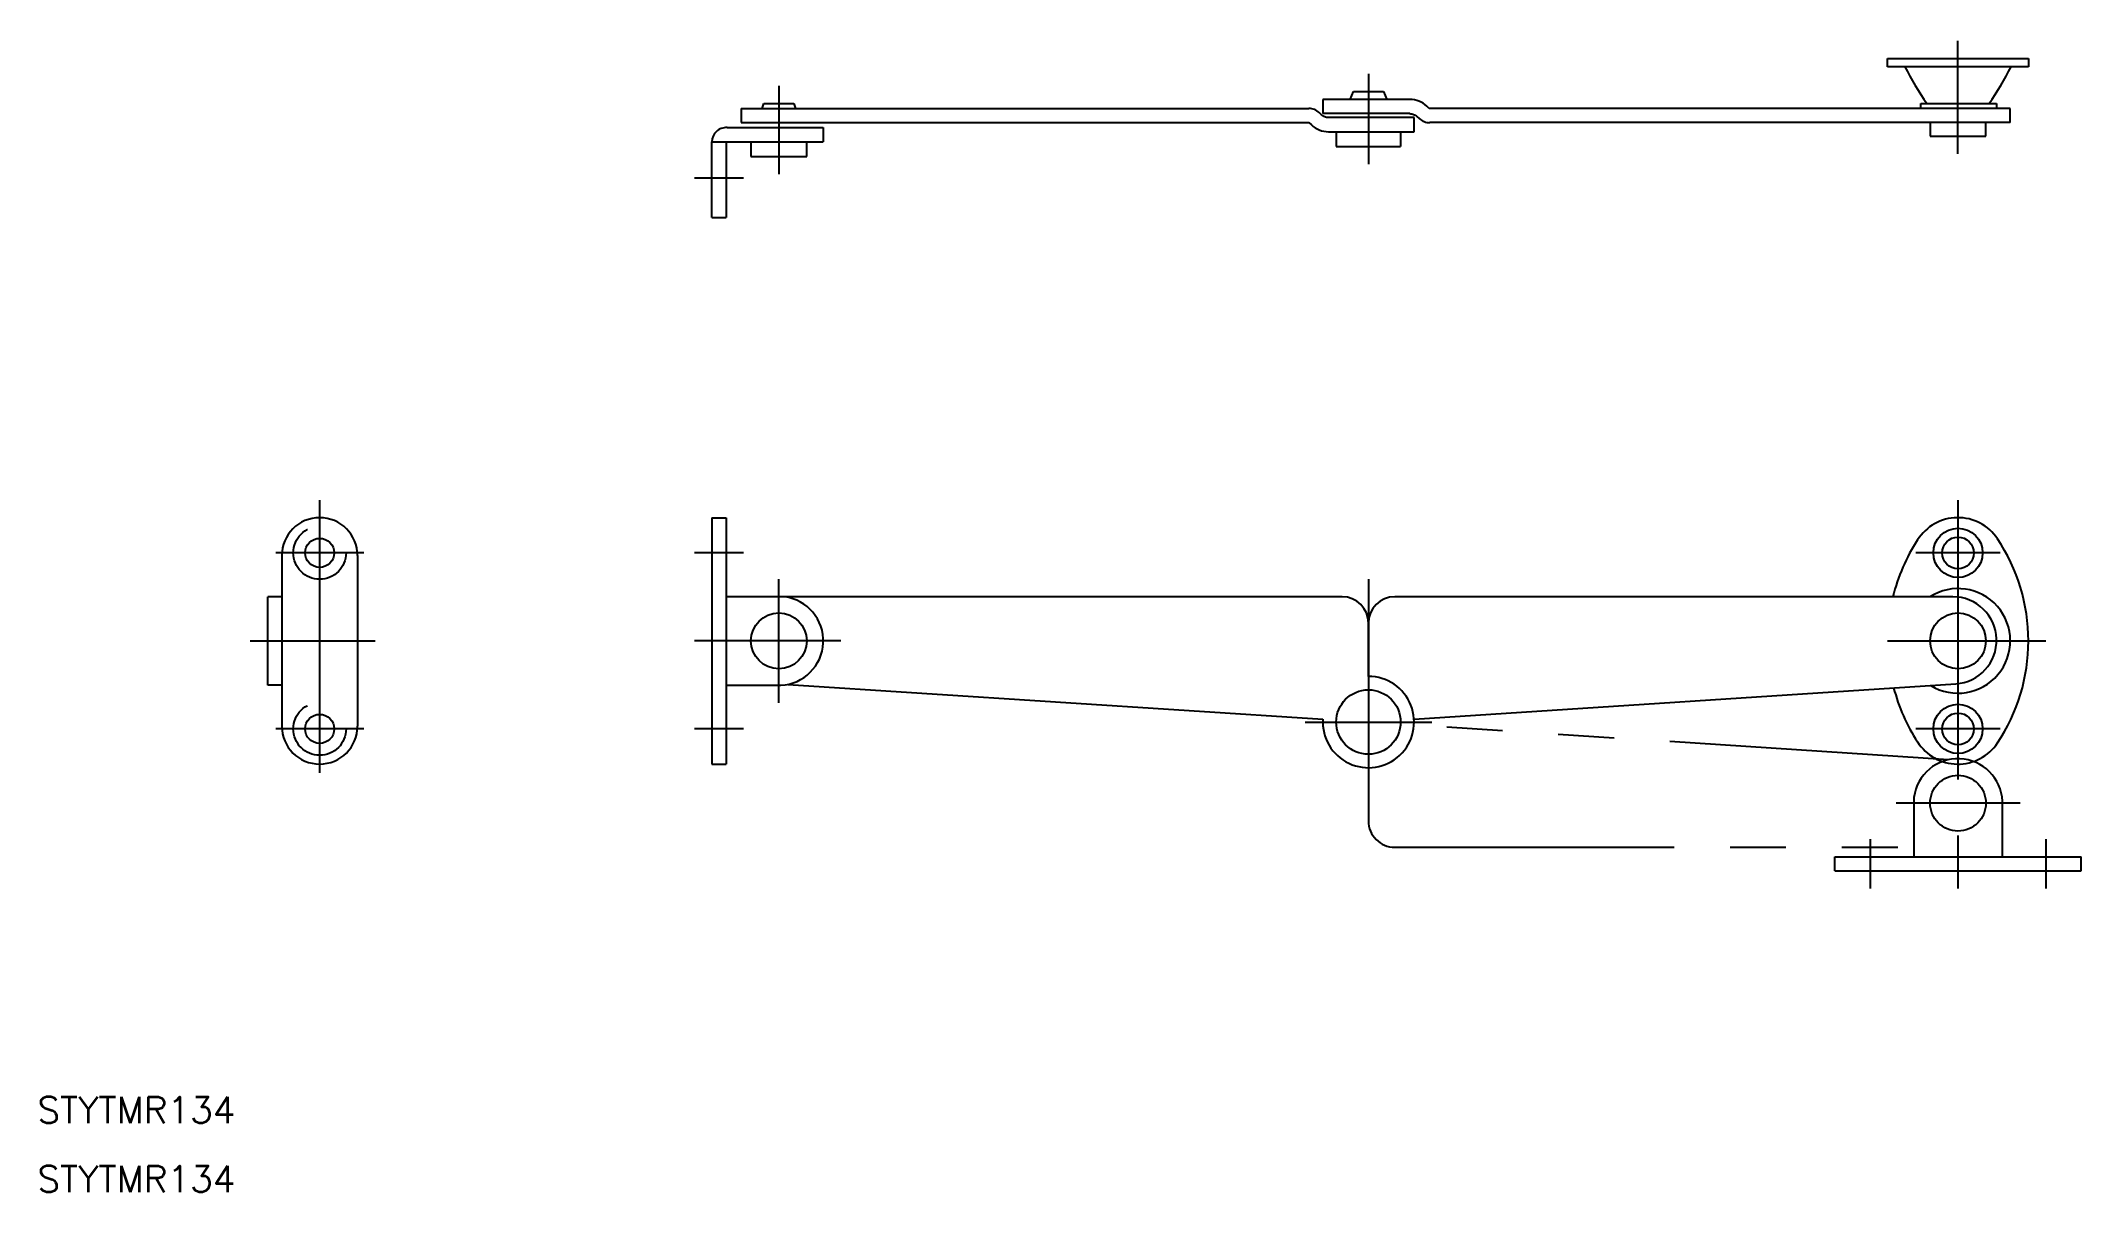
# Model space of a CAD drawing. Extents: x -226 to 6, y -63 to 68.
import ezdxf

# ---------------------------------------------------------------- set-up
doc = ezdxf.new("R2010")
doc.units = 0
for name, pattern in [('CENTER', [50.8, 31.75, -6.35, 6.35, -6.35]), ('DASHED', [19.05, 12.7, -6.35]), ('PHANTOM', [63.5, 31.75, -6.35, 6.35, -6.35, 6.35, -6.35])]:
    doc.linetypes.add(name, pattern=pattern)
doc.layers.get('0').update_dxf_attribs({"linetype": 'CONTINUOUS'})
doc.layers.add('CENTER', color=1, linetype='CENTER')
doc.styles.get("Standard").update_dxf_attribs({"font": 'txt.shx', "height": 3, "bigfont": 'bigfont.shx'})

msp = doc.modelspace()

# ---------------------------------------------------------------- linework, layer by layer
at = {"color": 7, "linetype": 'CONTINUOUS'}
for p, q in [((-16, 66.18), (0, 66.18)), ((-16, 65.24), (-16, 66.18)), ((0, 65.24), (-16, 65.24)), ((0, 66.18), (0, 65.24)), ((-146.29, 60.49), (-81.77, 60.49)), ((-146.29, 60.49), (-146.29, 58.89)), ((-143.9, 60.49), (-143.69, 61.06)), ((-143.69, 61.06), (-140.31, 61.06)), ((-140.31, 61.06), (-140.1, 60.49)), ((-81.6, 60.48), (-81.77, 60.49)), ((-81.44, 60.45), (-81.6, 60.48)), ((-81.29, 60.42), (-81.44, 60.45)), ((-81.14, 60.37), (-81.29, 60.42)), ((-80.99, 60.3), (-81.14, 60.37)), ((-80.85, 60.22), (-80.99, 60.3)), ((-70.28, 61.51), (-80.18, 61.51)), ((-80.18, 61.51), (-80.18, 59.91)), ((-77.08, 61.51), (-76.7, 62.44)), ((-76.7, 62.44), (-73.3, 62.44)), ((-73.3, 62.44), (-72.92, 61.51)), ((-68.09, 60.5), (-68.37, 60.76)), ((-68.07, 60.49), (-68.09, 60.5)), ((-68.05, 60.49), (-68.07, 60.49)), ((-2.06, 60.49), (-68.05, 60.49)), ((-12.22, 61.06), (-3.62, 61.06)), ((-12.22, 60.49), (-12.22, 61.06)), ((-3.62, 61.06), (-3.62, 60.49)), ((-2.06, 58.89), (-2.06, 60.49)), ((-147.89, 58.32), (-136.95, 58.32)), ((-146.29, 58.89), (-81.77, 58.89)), ((-136.95, 58.32), (-136.95, 56.72)), ((-81.77, 58.89), (-81.48, 58.62)), ((-80.72, 60.13), (-80.85, 60.22)), ((-80.59, 60.03), (-80.72, 60.13)), ((-80.32, 59.77), (-80.59, 60.03)), ((-80.23, 59.7), (-80.32, 59.77)), ((-80.15, 59.64), (-80.23, 59.7)), ((-70.28, 59.91), (-80.18, 59.91)), ((-80.05, 59.59), (-80.15, 59.64)), ((-79.96, 59.54), (-80.05, 59.59)), ((-79.86, 59.51), (-79.96, 59.54)), ((-79.75, 59.48), (-79.86, 59.51)), ((-79.65, 59.47), (-79.75, 59.48)), ((-79.54, 59.46), (-79.65, 59.47)), ((-69.82, 59.46), (-79.54, 59.46)), ((-70.28, 59.91), (-70.17, 59.9)), ((-70.17, 59.9), (-70.06, 59.89)), ((-70.06, 59.89), (-69.96, 59.86)), ((-69.96, 59.86), (-69.86, 59.83)), ((-69.86, 59.83), (-69.76, 59.78)), ((-69.82, 57.86), (-69.82, 59.46)), ((-69.76, 59.78), (-69.67, 59.73)), ((-69.67, 59.73), (-69.58, 59.67)), ((-69.58, 59.67), (-69.5, 59.6)), ((-69.5, 59.6), (-69.22, 59.34)), ((-69.22, 59.34), (-69.1, 59.24)), ((-69.1, 59.24), (-68.96, 59.15)), ((-68.96, 59.15), (-68.82, 59.07)), ((-68.82, 59.07), (-68.68, 59)), ((-68.68, 59), (-68.53, 58.95)), ((-68.53, 58.95), (-68.37, 58.92)), ((-68.37, 58.92), (-68.21, 58.89)), ((-68.21, 58.89), (-68.05, 58.88)), ((-2.06, 58.89), (-68.05, 58.89)), ((-11.17, 58.89), (-11.17, 57.34)), ((-4.83, 57.34), (-4.83, 58.89)), ((-149.6, 56.72), (-136.95, 56.72)), ((-149.6, 48.12), (-149.6, 56.72)), ((-148, 56.72), (-148, 48.12)), ((-145.17, 56.72), (-145.17, 55.05)), ((-138.83, 55.05), (-138.83, 56.72)), ((-79.54, 57.86), (-69.82, 57.86)), ((-78.66, 57.86), (-78.66, 56.17)), ((-78.66, 56.17), (-71.34, 56.17)), ((-71.34, 57.86), (-71.34, 56.17)), ((-11.17, 57.34), (-4.83, 57.34)), ((-145.17, 55.05), (-138.83, 55.05)), ((-149.6, 48.12), (-148, 48.12)), ((-149.6, 14), (-149.6, -14)), ((-149.6, 14), (-148, 14)), ((-148, 14), (-148, -14)), ((-198.48, 9.7), (-198.48, 5.01)), ((-189.88, 9.7), (-189.88, -9.7)), ((-200.08, -5.05), (-200.08, 5.01)), ((-198.48, 5.01), (-200.08, 5.01)), ((-78, 5.01), (-148, 5.01)), ((-141.5, 5.01), (-141.6, 5.01)), ((-8.57, 5.01), (-72, 5.01)), ((-75, -4.03), (-75, 2.01)), ((-198.48, -5.05), (-200.08, -5.05)), ((-198.48, -5.05), (-198.48, -9.7)), ((-148, -5.05), (-141.78, -5.05)), ((-140.93, -4.94), (-80.18, -8.88)), ((-69.82, -8.88), (-8.25, -4.88)), ((-149.6, -14), (-148, -14))]:
    msp.add_line(p, q, dxfattribs=at)
at = {"color": 3, "linetype": 'DASHED'}
msp.add_line((-198.48, 5.01), (-198.48, -5.05), dxfattribs=at)
at = {"color": 3, "linetype": 'PHANTOM'}
for p, q in [((-9.07, -13.51), (-69.82, -9.56)), ((-75, -14.41), (-75, -20.45)), ((-0.95, -18.44), (-15.01, -18.44)), ((-13.01, -17.78), (-13.01, -24.52)), ((-13.01, -17.95), (-13.01, -18.04)), ((-2.95, -24.52), (-2.95, -18.22)), ((-18, -22.52), (-18, -28.12)), ((2, -22.52), (2, -28.12)), ((-72, -23.45), (-13.01, -23.45)), ((-22, -24.52), (6, -24.52)), ((-22, -26.12), (-22, -24.52)), ((6, -26.12), (6, -24.52)), ((-22, -26.12), (6, -26.12))]:
    msp.add_line(p, q, dxfattribs=at)
at = {"color": 3, "linetype": 'DASHED'}
for centre in [(-194.18, 10), (-194.18, -10)]:
    msp.add_circle(centre, 3, dxfattribs=at)
at = {"color": 7, "linetype": 'CONTINUOUS'}
for centre, radius in [((-194.18, 10), 1.65), ((-8, 10), 2.8), ((-8, 10), 1.8), ((-142, 0), 3.17), ((-8, 0), 3.17), ((-75, -9.22), 3.66), ((-194.18, -10), 1.65), ((-8, -10), 2.8), ((-8, -10), 1.8)]:
    msp.add_circle(centre, radius, dxfattribs=at)
at = {"color": 3, "linetype": 'PHANTOM'}
msp.add_circle((-8, -18.44), 3.17, dxfattribs=at)
at = {"color": 7, "linetype": 'CONTINUOUS'}
for centre, radius, start, end in [((16.7, 80.88), 34.49, 206.9787, 215.0776), ((-32.71, 80.89), 34.5, 324.9221, 333.019), ((-70.28, 58.71), 2.8, 47.1932, 90.002), ((-148, 56.72), 1.6, 86.0501, 179.9996), ((-79.52, 60.77), 2.91, 227.5889, 269.7249), ((-194.18, 9.7), 4.3, 90, 180), ((-194.18, 9.7), 4.3, 0, 90), ((-8.01, 8.58), 5.42, 33.8663, 147.7375), ((-20.92, 0), 20.92, 0, 33.6789), ((5.03, 0), 21.03, 146.9385, 166.2245), ((-142, 0), 5.05, 272.5408, 82.4952), ((-78, 2.01), 3, 0, 90), ((-72, 2.01), 3, 90, 180), ((-8, 0), 5.94, 238.5186, 122.4941), ((-8.57, 0.06), 4.95, 273.7225, 90.0001), ((-20.92, 0), 20.92, 326.3211, 0), ((-75, -9.22), 5.19, 176.2748, 90), ((5.03, 0), 21.03, 194.7019, 213.0615), ((-194.18, -9.7), 4.3, 180, 270), ((-194.18, -9.7), 4.3, 270, 0), ((-8.01, -8.58), 5.42, 212.2625, 326.1337)]:
    msp.add_arc(centre, radius, start, end, dxfattribs=at)
at = {"color": 3, "linetype": 'PHANTOM'}
for centre, radius, start, end in [((-8, -18.44), 5.05, 2.5408, 172.4952), ((-72, -20.45), 3, 180, 270)]:
    msp.add_arc(centre, radius, start, end, dxfattribs=at)
at = {"layer": 'CENTER', "color": 1, "linetype": 'CENTER'}
for p, q in [((-8, 55.34), (-8, 68.18)), ((-142, 63.06), (-142, 53.05)), ((-75, 64.44), (-75, 54.17)), ((-146, 52.58), (-151.6, 52.58)), ((-194.18, -15), (-194.18, 16)), ((-8, 16), (-8, -28.12)), ((-189.18, 10), (-199.18, 10)), ((-146, 10), (-151.6, 10)), ((-3.2, 10), (-12.8, 10)), ((-142, -7.05), (-142, 7.01)), ((-75, 7.01), (-75, -16.41)), ((-202.08, 0), (-187.88, 0)), ((-134.95, 0), (-151.6, 0)), ((-16, 0), (2, 0)), ((-82.19, -9.22), (-67.81, -9.22)), ((-189.18, -10), (-199.18, -10)), ((-146, -10), (-151.6, -10)), ((-3.2, -10), (-12.8, -10))]:
    msp.add_line(p, q, dxfattribs=at)

# ---------------------------------------------------------------- texts
at = {"color": 7, "linetype": 'CONTINUOUS'}
for p in [(-226.26, -54.8), (-226.26, -62.64)]:
    msp.add_text('STYTMR134', height=3, dxfattribs=at).set_placement(p)

doc.saveas('drawing.dxf')
